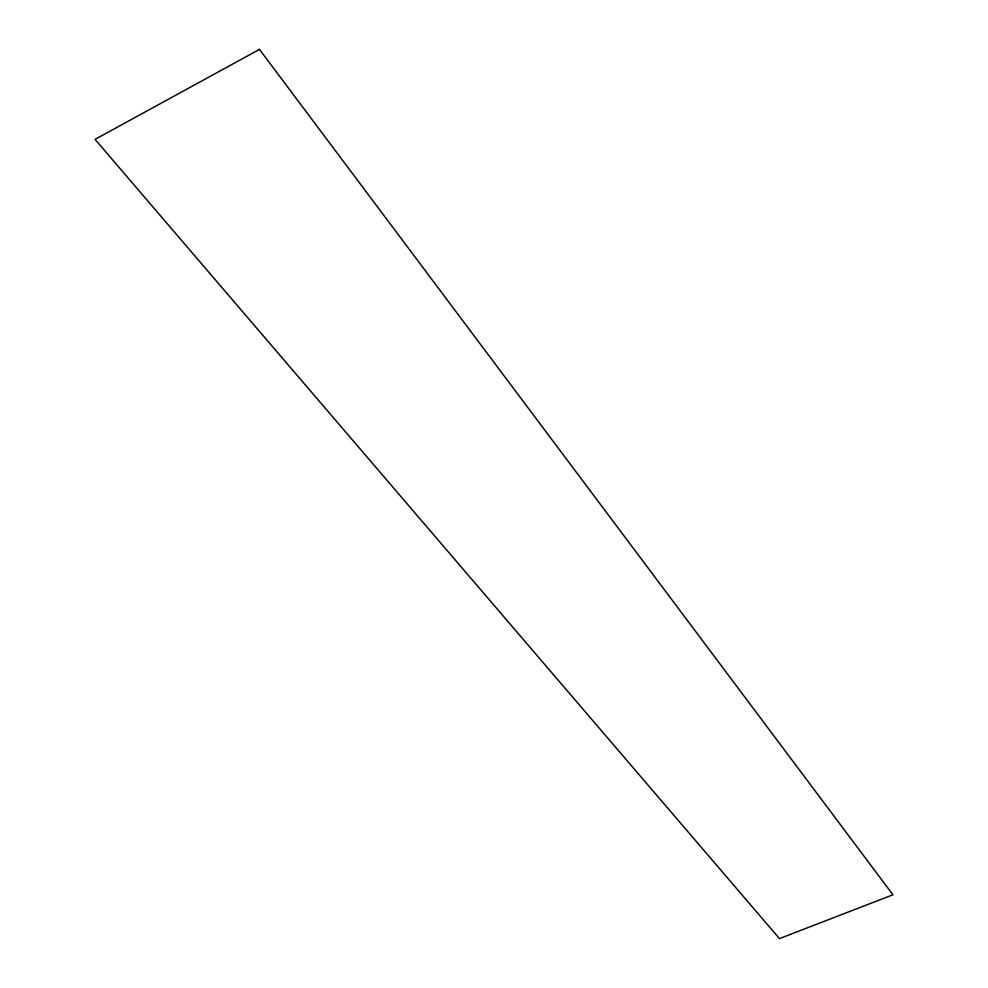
<?xml version="1.0" encoding="UTF-8"?>
<svg xmlns="http://www.w3.org/2000/svg" width="988" height="988" viewBox="0 0 988 988"><rect width="100%" height="100%" fill="white"/><g stroke="black" fill="none" stroke-linecap="round" stroke-linejoin="round"><path stroke-width="1.48" d="M259.474 49.4L95.046 139.37L779.458 938.6L892.954 894.782L259.474 49.4"/></g></svg>
